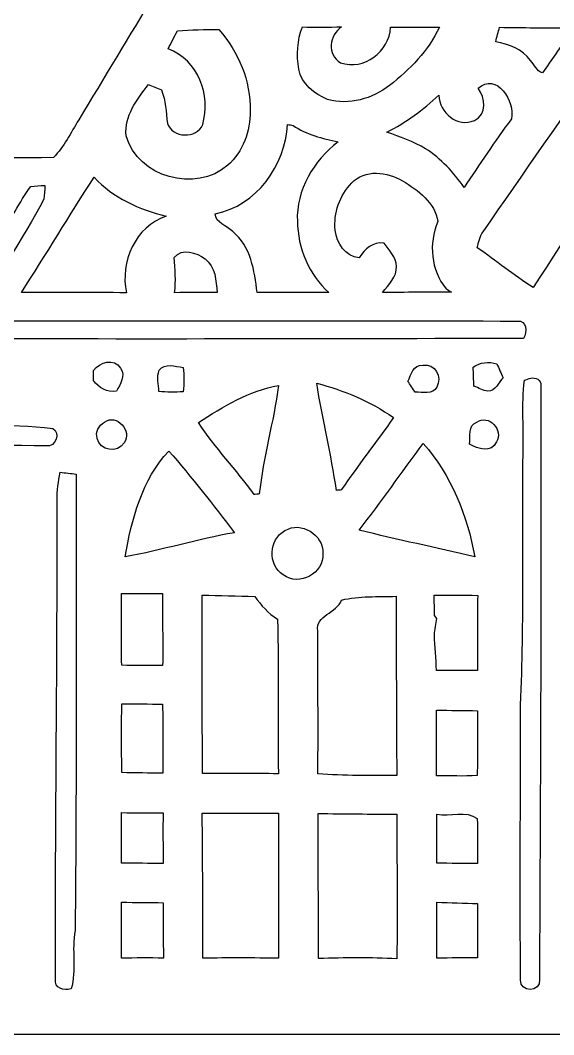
# Model space of a CAD drawing. Header units: centimetres. Extents: x -12.6 to 12.6, y -12.1 to 12.1.
# Drawn here: x -8.19 to -3.6, y -12.12 to -3.38 of the extents above; entities that cross this region are included whole.
import ezdxf

# ---------------------------------------------------------------- set-up
doc = ezdxf.new("R2010")
doc.units = ezdxf.units.CM
doc.header["$MEASUREMENT"] = 0
doc.layers.add('Camada 1', color=7, linetype='Continuous')

msp = doc.modelspace()

# ---------------------------------------------------------------- linework, layer by layer
at = {"layer": 'Camada 1', "color": 156}
for points, knots in [([(-0.26599, 12.0149), (-0.23459, 12.12285), (-0.11465, 12.13131), (-0.0208, 12.12215), (-0.0208, 12.12215), (0.00669, 12.0784), (0.04833, 12.03889), (0.05503, 11.98491), (0.05503, 11.98491), (0.08325, 11.75526), (0.08819, 11.52348), (0.09277, 11.29242), (0.09277, 11.29242), (0.26175, 11.29276), (0.43074, 11.30299), (0.60006, 11.3037), (0.60006, 11.3037), (0.67062, 11.30758), (0.74507, 11.2843), (0.79092, 11.22785), (0.79092, 11.22785), (0.81667, 11.16541), (0.79974, 11.09698), (0.79621, 11.03206), (0.79621, 11.03206), (0.59265, 10.90436), (0.34113, 10.97879), (0.11535, 10.95375), (0.11535, 10.95375), (0.1337, 10.4147), (0.18204, 9.87671), (0.19227, 9.33767), (0.19227, 9.33767), (0.89605, 8.49806), (1.59349, 7.65315), (2.29551, 6.81177), (2.29551, 6.81177), (2.35725, 6.7564), (2.35937, 6.67385), (2.34314, 6.59765), (2.34314, 6.59765), (2.28389, 6.57153), (2.22566, 6.54368), (2.16746, 6.51581), (2.16746, 6.51581), (2.31775, 5.28214), (2.47227, 4.04812), (2.60173, 2.81235), (2.60173, 2.81235), (2.60173, 2.81235), (2.61725, 2.78977), (2.61725, 2.78977), (2.61725, 2.78977), (2.63455, 2.45709), (2.69662, 2.12865), (2.73297, 1.79811), (2.73297, 1.79811), (2.87584, 0.56161), (3.03035, -0.6738), (3.17112, -1.91065), (3.17112, -1.91065), (3.22403, -2.31281), (3.26214, -2.7178), (3.32422, -3.11855), (3.32422, -3.11855), (4.38043, -3.10656), (5.43665, -3.10727), (6.49286, -3.11962), (6.49286, -3.11962), (6.67315, -3.13055), (6.8594, -3.10339), (7.03509, -3.15701), (7.03509, -3.15701), (7.32225, -3.62408), (7.59882, -4.09787), (7.8867, -4.56459), (7.8867, -4.56459), (8.42186, -4.57059), (8.95702, -4.57129), (9.49254, -4.58082), (9.49254, -4.58082), (10.07674, -4.61432), (10.66411, -4.59105), (11.24937, -4.61222), (11.24937, -4.61222), (11.28854, -4.61785), (11.32592, -4.63232), (11.36438, -4.64397), (11.36438, -4.64397), (11.74396, -5.34882), (12.14049, -6.04485), (12.52643, -6.74616), (12.52643, -6.74616), (12.57123, -6.81601), (12.54266, -6.93985), (12.44635, -6.93914), (12.44635, -6.93914), (12.28936, -6.95147), (12.13131, -6.93666), (11.97468, -6.95466), (11.97468, -6.95466), (11.97892, -8.55169), (11.98138, -10.14835), (11.98633, -11.74537), (11.98633, -11.74537), (11.98421, -11.85969), (12.00396, -11.98138), (11.94717, -12.08722), (11.94717, -12.08722), (9.44633, -12.09428), (6.94513, -12.0904), (4.44429, -12.09286), (4.44429, -12.09286), (4.07987, -12.08546), (3.71615, -12.11721), (3.35138, -12.10556), (3.35138, -12.10556), (2.98626, -12.1098), (2.62078, -12.10768), (2.25565, -12.10522), (2.25565, -12.10522), (-2.43592, -12.11297), (-7.12786, -12.11297), (-11.81946, -12.11226), (-11.81946, -12.11226), (-11.83993, -12.10027), (-11.88085, -12.07628), (-11.90166, -12.06429), (-11.90166, -12.06429), (-11.92706, -11.87767), (-11.90201, -11.68822), (-11.92812, -11.50196), (-11.92812, -11.50196), (-11.93518, -10.54876), (-11.944, -9.59555), (-11.94928, -8.6427), (-11.94928, -8.6427), (-11.95246, -8.4194), (-11.944, -8.19538), (-11.96374, -7.97277), (-11.96374, -7.97277), (-11.97292, -7.63023), (-11.96869, -7.28768), (-11.97539, -6.94513), (-11.97539, -6.94513), (-12.1479, -6.94231), (-12.32182, -6.95678), (-12.49257, -6.93067), (-12.49257, -6.93067), (-12.555, -6.89081), (-12.5603, -6.80332), (-12.52502, -6.74404), (-12.52502, -6.74404), (-12.13943, -6.04307), (-11.74291, -5.34811), (-11.36437, -4.64361), (-11.36437, -4.64361), (-11.3044, -4.62562), (-11.24408, -4.60516), (-11.18058, -4.60798), (-11.18058, -4.60798), (-10.64118, -4.6034), (-10.10144, -4.59598), (-9.56204, -4.59387), (-9.56204, -4.59387), (-9.01135, -4.5614), (-8.4589, -4.57412), (-7.90751, -4.56564), (-7.90751, -4.56564), (-7.81614, -4.47111), (-7.75757, -4.35256), (-7.68984, -4.24144), (-7.68984, -4.24144), (-7.47182, -3.87984), (-7.25557, -3.5172), (-7.03509, -3.15736), (-7.03509, -3.15736), (-6.96207, -3.13584), (-6.88657, -3.12313), (-6.81002, -3.1242), (-6.81002, -3.1242), (-5.64339, -3.10444), (-4.47674, -3.1108), (-3.31045, -3.11538), (-3.31045, -3.11538), (-3.278, -2.71215), (-3.21627, -2.31174), (-3.17076, -1.90994), (-3.17076, -1.90994), (-2.9979, -0.38276), (-2.83491, 1.14547), (-2.63666, 2.66982), (-2.63666, 2.66982), (-2.48849, 3.9698), (-2.31281, 5.26661), (-2.17099, 6.56695), (-2.17099, 6.56695), (-2.22885, 6.58671), (-2.28635, 6.60717), (-2.34421, 6.62693), (-2.34421, 6.62693), (-2.34879, 6.695), (-2.37313, 6.77509), (-2.31245, 6.82554), (-2.31245, 6.82554), (-1.59315, 7.66234), (-0.88018, 8.50477), (-0.15628, 9.33767), (-0.15628, 9.33767), (-0.14464, 9.5183), (-0.15945, 9.69926), (-0.16615, 9.87954), (-0.16615, 9.87954), (-0.19437, 10.23619), (-0.19967, 10.59391), (-0.22613, 10.95021), (-0.22613, 10.95021), (-0.30514, 10.94775), (-0.38452, 10.94563), (-0.46355, 10.94281), (-0.46355, 10.94281), (-0.63287, 10.93082), (-0.84632, 10.87331), (-0.97084, 11.02642), (-0.97084, 11.02642), (-0.97155, 11.05993), (-0.97296, 11.12696), (-0.97367, 11.16047), (-0.97367, 11.16047), (-0.93698, 11.19716), (-0.89923, 11.23349), (-0.86077, 11.26842), (-0.86077, 11.26842), (-0.65475, 11.27125), (-0.44874, 11.27971), (-0.2427, 11.28006), (-0.2427, 11.28006), (-0.24236, 11.52489), (-0.28821, 11.77042), (-0.26599, 12.0149)], [0, 0, 0, 0, 0.0163934, 0.0163934, 0.0163934, 0.0163934, 0.0327869, 0.0327869, 0.0327869, 0.0327869, 0.0491803, 0.0491803, 0.0491803, 0.0491803, 0.0655738, 0.0655738, 0.0655738, 0.0655738, 0.0819672, 0.0819672, 0.0819672, 0.0819672, 0.0983607, 0.0983607, 0.0983607, 0.0983607, 0.1147541, 0.1147541, 0.1147541, 0.1147541, 0.1311475, 0.1311475, 0.1311475, 0.1311475, 0.147541, 0.147541, 0.147541, 0.147541, 0.1639344, 0.1639344, 0.1639344, 0.1639344, 0.1803279, 0.1803279, 0.1803279, 0.1803279, 0.1967213, 0.1967213, 0.1967213, 0.1967213, 0.2131148, 0.2131148, 0.2131148, 0.2131148, 0.2295082, 0.2295082, 0.2295082, 0.2295082, 0.2459016, 0.2459016, 0.2459016, 0.2459016, 0.2622951, 0.2622951, 0.2622951, 0.2622951, 0.2786885, 0.2786885, 0.2786885, 0.2786885, 0.295082, 0.295082, 0.295082, 0.295082, 0.3114754, 0.3114754, 0.3114754, 0.3114754, 0.3278689, 0.3278689, 0.3278689, 0.3278689, 0.3442623, 0.3442623, 0.3442623, 0.3442623, 0.3606557, 0.3606557, 0.3606557, 0.3606557, 0.3770492, 0.3770492, 0.3770492, 0.3770492, 0.3934426, 0.3934426, 0.3934426, 0.3934426, 0.4098361, 0.4098361, 0.4098361, 0.4098361, 0.4262295, 0.4262295, 0.4262295, 0.4262295, 0.442623, 0.442623, 0.442623, 0.442623, 0.4590164, 0.4590164, 0.4590164, 0.4590164, 0.4754098, 0.4754098, 0.4754098, 0.4754098, 0.4918033, 0.4918033, 0.4918033, 0.4918033, 0.5081967, 0.5081967, 0.5081967, 0.5081967, 0.5245902, 0.5245902, 0.5245902, 0.5245902, 0.5409836, 0.5409836, 0.5409836, 0.5409836, 0.557377, 0.557377, 0.557377, 0.557377, 0.5737705, 0.5737705, 0.5737705, 0.5737705, 0.5901639, 0.5901639, 0.5901639, 0.5901639, 0.6065574, 0.6065574, 0.6065574, 0.6065574, 0.6229508, 0.6229508, 0.6229508, 0.6229508, 0.6393443, 0.6393443, 0.6393443, 0.6393443, 0.6557377, 0.6557377, 0.6557377, 0.6557377, 0.6721311, 0.6721311, 0.6721311, 0.6721311, 0.6885246, 0.6885246, 0.6885246, 0.6885246, 0.704918, 0.704918, 0.704918, 0.704918, 0.7213115, 0.7213115, 0.7213115, 0.7213115, 0.7377049, 0.7377049, 0.7377049, 0.7377049, 0.7540984, 0.7540984, 0.7540984, 0.7540984, 0.7704918, 0.7704918, 0.7704918, 0.7704918, 0.7868852, 0.7868852, 0.7868852, 0.7868852, 0.8032787, 0.8032787, 0.8032787, 0.8032787, 0.8196721, 0.8196721, 0.8196721, 0.8196721, 0.8360656, 0.8360656, 0.8360656, 0.8360656, 0.852459, 0.852459, 0.852459, 0.852459, 0.8688525, 0.8688525, 0.8688525, 0.8688525, 0.8852459, 0.8852459, 0.8852459, 0.8852459, 0.9016393, 0.9016393, 0.9016393, 0.9016393, 0.9180328, 0.9180328, 0.9180328, 0.9180328, 0.9344262, 0.9344262, 0.9344262, 0.9344262, 0.9508197, 0.9508197, 0.9508197, 0.9508197, 0.9672131, 0.9672131, 0.9672131, 0.9672131, 1, 1, 1, 1]), ([(-4.21111, -5.20559), (-4.21111, -5.20559), (-4.21111, -5.20559), (-4.21111, -5.20559), (-4.21111, -5.20559), (-4.24074, -5.24544), (-4.25026, -5.29449), (-4.26191, -5.34175), (-4.26191, -5.34175), (-4.09999, -5.45358), (-3.94794, -5.57988), (-3.78001, -5.68395), (-3.78001, -5.68395), (-2.56962, -3.82235), (-1.3529, -1.96497), (-0.13935, -0.10583), (-0.13935, -0.10583), (-0.10195, -0.01939), (-0.01376, 0.00175), (0.07126, -0.01869), (0.07126, -0.01869), (0.50553, -0.70414), (0.95708, -1.37865), (1.39805, -2.05987), (1.39805, -2.05987), (2.18934, -3.26743), (2.9739, -4.47957), (3.76872, -5.68501), (3.76872, -5.68501), (3.93347, -5.57035), (4.09504, -5.45041), (4.25626, -5.33047), (4.25626, -5.33047), (4.20404, -5.20593), (4.11938, -5.10046), (4.04283, -4.99109), (4.04283, -4.99109), (2.68393, -3.05293), (1.32785, -1.11266), (-0.03104, 0.82515), (-0.03104, 0.82515), (-1.41887, -1.18886), (-2.81834, -3.19475), (-4.21111, -5.20559)], [0, 0, 0, 0, 0.0833333, 0.0833333, 0.0833333, 0.0833333, 0.1666667, 0.1666667, 0.1666667, 0.1666667, 0.25, 0.25, 0.25, 0.25, 0.3333333, 0.3333333, 0.3333333, 0.3333333, 0.4166667, 0.4166667, 0.4166667, 0.4166667, 0.5, 0.5, 0.5, 0.5, 0.5833333, 0.5833333, 0.5833333, 0.5833333, 0.6666667, 0.6666667, 0.6666667, 0.6666667, 0.75, 0.75, 0.75, 0.75, 0.8333333, 0.8333333, 0.8333333, 0.8333333, 1, 1, 1, 1]), ([(-6.9208, -3.63078), (-6.9208, -3.63078), (-6.9208, -3.63078), (-6.9208, -3.63078), (-6.9208, -3.63078), (-6.66114, -3.72285), (-6.5525, -4.03119), (-6.62374, -4.28201), (-6.62374, -4.28201), (-6.67419, -4.40655), (-6.88481, -4.39914), (-6.92714, -4.27143), (-6.92714, -4.27143), (-6.93878, -4.17442), (-6.94231, -4.07599), (-6.97688, -3.98392), (-6.97688, -3.98392), (-7.01498, -3.96804), (-7.05309, -3.95252), (-7.09117, -3.93734), (-7.09117, -3.93734), (-7.18784, -4.06752), (-7.30037, -4.20475), (-7.28169, -4.37832), (-7.28169, -4.37832), (-7.18431, -4.73957), (-6.68267, -4.86974), (-6.40679, -4.63267), (-6.40679, -4.63267), (-6.27732, -4.51555), (-6.21205, -4.3374), (-6.21558, -4.16489), (-6.21558, -4.16489), (-6.20888, -3.9063), (-6.31647, -3.65724), (-6.48334, -3.46357), (-6.48334, -3.46357), (-6.60259, -3.46428), (-6.72217, -3.46463), (-6.84106, -3.47451), (-6.84106, -3.47451), (-6.86681, -3.52672), (-6.89397, -3.57857), (-6.9208, -3.63078)], [0, 0, 0, 0, 0.0833333, 0.0833333, 0.0833333, 0.0833333, 0.1666667, 0.1666667, 0.1666667, 0.1666667, 0.25, 0.25, 0.25, 0.25, 0.3333333, 0.3333333, 0.3333333, 0.3333333, 0.4166667, 0.4166667, 0.4166667, 0.4166667, 0.5, 0.5, 0.5, 0.5, 0.5833333, 0.5833333, 0.5833333, 0.5833333, 0.6666667, 0.6666667, 0.6666667, 0.6666667, 0.75, 0.75, 0.75, 0.75, 0.8333333, 0.8333333, 0.8333333, 0.8333333, 1, 1, 1, 1]), ([(-5.76615, -3.44134), (-5.76615, -3.44134), (-5.76615, -3.44134), (-5.76615, -3.44134), (-5.76615, -3.44134), (-5.80989, -3.5574), (-5.81589, -3.68406), (-5.79754, -3.80612), (-5.79754, -3.80612), (-5.77179, -3.9303), (-5.66242, -4.02061), (-5.54884, -4.06471), (-5.54884, -4.06471), (-5.36292, -4.11868), (-5.16536, -4.06011), (-5.01509, -3.94475), (-5.01509, -3.94475), (-4.84187, -3.80824), (-4.681, -3.6463), (-4.58681, -3.44382), (-4.58681, -3.44382), (-4.72722, -3.4424), (-4.86762, -3.44204), (-5.00803, -3.44416), (-5.00803, -3.44416), (-5.01543, -3.65195), (-5.23733, -3.82023), (-5.43736, -3.75002), (-5.43736, -3.75002), (-5.55554, -3.67982), (-5.53578, -3.51189), (-5.42819, -3.44099), (-5.42819, -3.44099), (-5.54107, -3.44382), (-5.6536, -3.44311), (-5.76615, -3.44134)], [0, 0, 0, 0, 0.1, 0.1, 0.1, 0.1, 0.2, 0.2, 0.2, 0.2, 0.3, 0.3, 0.3, 0.3, 0.4, 0.4, 0.4, 0.4, 0.5, 0.5, 0.5, 0.5, 0.6, 0.6, 0.6, 0.6, 0.7, 0.7, 0.7, 0.7, 0.8, 0.8, 0.8, 0.8, 1, 1, 1, 1]), ([(-4.06929, -3.44452), (-4.06929, -3.44452), (-4.06929, -3.44452), (-4.06929, -3.44452), (-4.06929, -3.44452), (-4.08094, -3.48543), (-4.09222, -3.52672), (-4.10279, -3.56834), (-4.10279, -3.56834), (-3.99062, -3.59056), (-3.87139, -3.63114), (-3.80364, -3.72991), (-3.80364, -3.72991), (-3.76907, -3.76344), (-3.75143, -3.8241), (-3.70028, -3.83611), (-3.70028, -3.83611), (-3.62091, -3.72886), (-3.54999, -3.61526), (-3.47169, -3.50697), (-3.47169, -3.50697), (-3.47062, -3.49284), (-3.46816, -3.46499), (-3.46674, -3.45086), (-3.46674, -3.45086), (-3.66747, -3.44874), (-3.86856, -3.44769), (-4.06929, -3.44452)], [0, 0, 0, 0, 0.125, 0.125, 0.125, 0.125, 0.25, 0.25, 0.25, 0.25, 0.375, 0.375, 0.375, 0.375, 0.5, 0.5, 0.5, 0.5, 0.625, 0.625, 0.625, 0.625, 0.75, 0.75, 0.75, 0.75, 1, 1, 1, 1]), ([(-4.2545, -3.9698), (-4.2545, -3.9698), (-4.2545, -3.9698), (-4.2545, -3.9698), (-4.2545, -3.9698), (-4.19064, -4.052), (-4.17759, -4.19347), (-4.28483, -4.24638), (-4.28483, -4.24638), (-4.4323, -4.31305), (-4.58752, -4.17865), (-4.59176, -4.02943), (-4.59176, -4.02943), (-4.72722, -4.15325), (-4.87327, -4.26649), (-5.03977, -4.34657), (-5.03977, -4.34657), (-4.92724, -4.39173), (-4.80871, -4.42453), (-4.7057, -4.49014), (-4.7057, -4.49014), (-4.572, -4.57446), (-4.4651, -4.6944), (-4.37444, -4.82282), (-4.37444, -4.82282), (-4.2418, -4.62385), (-4.1088, -4.42524), (-3.96699, -4.23262), (-3.96699, -4.23262), (-3.93276, -4.0834), (-4.0968, -3.82376), (-4.2545, -3.9698)], [0, 0, 0, 0, 0.1111111, 0.1111111, 0.1111111, 0.1111111, 0.2222222, 0.2222222, 0.2222222, 0.2222222, 0.3333333, 0.3333333, 0.3333333, 0.3333333, 0.4444444, 0.4444444, 0.4444444, 0.4444444, 0.5555556, 0.5555556, 0.5555556, 0.5555556, 0.6666667, 0.6666667, 0.6666667, 0.6666667, 0.7777778, 0.7777778, 0.7777778, 0.7777778, 1, 1, 1, 1]), ([(-5.8928, -4.2813), (-5.8928, -4.2813), (-5.8928, -4.2813), (-5.8928, -4.2813), (-5.8928, -4.2813), (-5.91397, -4.63125), (-6.15984, -4.98264), (-6.51651, -5.0493), (-6.51651, -5.0493), (-6.51157, -5.13186), (-6.41526, -5.15126), (-6.36551, -5.20347), (-6.36551, -5.20347), (-6.20606, -5.32906), (-6.17996, -5.54036), (-6.15456, -5.72805), (-6.15456, -5.72805), (-5.94888, -5.72593), (-5.74321, -5.72664), (-5.53755, -5.72735), (-5.53755, -5.72735), (-5.71112, -5.57423), (-5.80602, -5.34423), (-5.80884, -5.11493), (-5.80884, -5.11493), (-5.82188, -4.84575), (-5.66702, -4.59176), (-5.45889, -4.43159), (-5.45889, -4.43159), (-5.59328, -4.40055), (-5.73051, -4.36845), (-5.84553, -4.28871), (-5.84553, -4.28871), (-5.85752, -4.28695), (-5.88115, -4.28308), (-5.8928, -4.2813)], [0, 0, 0, 0, 0.1, 0.1, 0.1, 0.1, 0.2, 0.2, 0.2, 0.2, 0.3, 0.3, 0.3, 0.3, 0.4, 0.4, 0.4, 0.4, 0.5, 0.5, 0.5, 0.5, 0.6, 0.6, 0.6, 0.6, 0.7, 0.7, 0.7, 0.7, 0.8, 0.8, 0.8, 0.8, 1, 1, 1, 1]), ([(-5.34141, -4.78472), (-5.34141, -4.78472), (-5.34141, -4.78472), (-5.34141, -4.78472), (-5.34141, -4.78472), (-5.44442, -4.89091), (-5.50016, -5.04401), (-5.48286, -5.19182), (-5.48286, -5.19182), (-5.47263, -5.30365), (-5.39574, -5.41619), (-5.27685, -5.4296), (-5.27685, -5.4296), (-5.22887, -5.35199), (-5.16042, -5.29166), (-5.06306, -5.30153), (-5.06306, -5.30153), (-5.02002, -5.36327), (-4.9604, -5.42325), (-4.95582, -5.50298), (-4.95582, -5.50298), (-4.95299, -5.59435), (-5.0232, -5.66137), (-5.07683, -5.72698), (-5.07683, -5.72698), (-4.8789, -5.72557), (-4.68066, -5.72664), (-4.48239, -5.72452), (-4.48239, -5.72452), (-4.49403, -5.71746), (-4.51731, -5.70301), (-4.52895, -5.69595), (-4.52895, -5.69595), (-4.66124, -5.53154), (-4.68171, -5.30825), (-4.59987, -5.11668), (-4.59987, -5.11668), (-4.62421, -4.95335), (-4.77131, -4.84575), (-4.90395, -4.76673), (-4.90395, -4.76673), (-5.03378, -4.6877), (-5.22922, -4.66302), (-5.34141, -4.78472)], [0, 0, 0, 0, 0.0833333, 0.0833333, 0.0833333, 0.0833333, 0.1666667, 0.1666667, 0.1666667, 0.1666667, 0.25, 0.25, 0.25, 0.25, 0.3333333, 0.3333333, 0.3333333, 0.3333333, 0.4166667, 0.4166667, 0.4166667, 0.4166667, 0.5, 0.5, 0.5, 0.5, 0.5833333, 0.5833333, 0.5833333, 0.5833333, 0.6666667, 0.6666667, 0.6666667, 0.6666667, 0.75, 0.75, 0.75, 0.75, 0.8333333, 0.8333333, 0.8333333, 0.8333333, 1, 1, 1, 1]), ([(-8.18338, -5.72876), (-8.18338, -5.72876), (-8.18338, -5.72876), (-8.18338, -5.72876), (-8.18338, -5.72876), (-7.88212, -5.72981), (-7.58084, -5.72523), (-7.27957, -5.72981), (-7.27957, -5.72981), (-7.33602, -5.46629), (-7.20302, -5.15902), (-6.93773, -5.07012), (-6.93773, -5.07012), (-7.16845, -5.01368), (-7.39493, -4.91348), (-7.55755, -4.73533), (-7.55755, -4.73533), (-7.77134, -5.06306), (-7.97136, -5.39962), (-8.18338, -5.72876)], [0, 0, 0, 0, 0.1666667, 0.1666667, 0.1666667, 0.1666667, 0.3333333, 0.3333333, 0.3333333, 0.3333333, 0.5, 0.5, 0.5, 0.5, 0.6666667, 0.6666667, 0.6666667, 0.6666667, 1, 1, 1, 1]), ([(-8.10259, -4.81365), (-8.10259, -4.81365), (-8.10259, -4.81365), (-8.10259, -4.81365), (-8.10259, -4.81365), (-8.20173, -4.95053), (-8.27581, -5.10433), (-8.36647, -5.24722), (-8.36647, -5.24722), (-8.51429, -5.5065), (-8.67974, -5.75697), (-8.80779, -6.02721), (-8.80779, -6.02721), (-8.78593, -6.05966), (-8.76405, -6.09211), (-8.74254, -6.12493), (-8.74254, -6.12493), (-7.11624, -6.13163), (-5.48993, -6.12563), (-3.86362, -6.12386), (-3.86362, -6.12386), (-3.82905, -6.06812), (-3.83151, -5.96299), (-3.919, -5.97358), (-3.919, -5.97358), (-5.4737, -5.96864), (-7.02875, -5.97534), (-8.58343, -5.97076), (-8.58343, -5.97076), (-8.41551, -5.60599), (-8.17633, -5.27826), (-7.989, -4.92371), (-7.989, -4.92371), (-7.98477, -4.88492), (-7.98265, -4.84575), (-7.9823, -4.80694), (-7.9823, -4.80694), (-8.02251, -4.8073), (-8.06273, -4.80942), (-8.10259, -4.81365)], [0, 0, 0, 0, 0.0909091, 0.0909091, 0.0909091, 0.0909091, 0.1818182, 0.1818182, 0.1818182, 0.1818182, 0.2727273, 0.2727273, 0.2727273, 0.2727273, 0.3636364, 0.3636364, 0.3636364, 0.3636364, 0.4545455, 0.4545455, 0.4545455, 0.4545455, 0.5454545, 0.5454545, 0.5454545, 0.5454545, 0.6363636, 0.6363636, 0.6363636, 0.6363636, 0.7272727, 0.7272727, 0.7272727, 0.7272727, 0.8181818, 0.8181818, 0.8181818, 0.8181818, 1, 1, 1, 1]), ([(-6.86788, -5.42642), (-6.86788, -5.42642), (-6.86788, -5.42642), (-6.86788, -5.42642), (-6.86788, -5.42642), (-6.86257, -5.52732), (-6.84988, -5.62856), (-6.86647, -5.72947), (-6.86647, -5.72947), (-6.74404, -5.72698), (-6.62128, -5.72769), (-6.49851, -5.72805), (-6.49851, -5.72805), (-6.50909, -5.62609), (-6.51121, -5.50438), (-6.60364, -5.43877), (-6.60364, -5.43877), (-6.67561, -5.38302), (-6.80295, -5.34105), (-6.86788, -5.42642)], [0, 0, 0, 0, 0.1666667, 0.1666667, 0.1666667, 0.1666667, 0.3333333, 0.3333333, 0.3333333, 0.3333333, 0.5, 0.5, 0.5, 0.5, 0.6666667, 0.6666667, 0.6666667, 0.6666667, 1, 1, 1, 1]), ([(-7.56284, -6.39833), (-7.56284, -6.39833), (-7.56284, -6.39833), (-7.56284, -6.39833), (-7.56284, -6.39833), (-7.5632, -6.4202), (-7.5632, -6.46394), (-7.56355, -6.48582), (-7.56355, -6.48582), (-7.51592, -6.55179), (-7.44714, -6.58636), (-7.36494, -6.57789), (-7.36494, -6.57789), (-7.33565, -6.5151), (-7.28415, -6.4463), (-7.3293, -6.37821), (-7.3293, -6.37821), (-7.38575, -6.28896), (-7.50922, -6.32636), (-7.56284, -6.39833)], [0, 0, 0, 0, 0.1666667, 0.1666667, 0.1666667, 0.1666667, 0.3333333, 0.3333333, 0.3333333, 0.3333333, 0.5, 0.5, 0.5, 0.5, 0.6666667, 0.6666667, 0.6666667, 0.6666667, 1, 1, 1, 1]), ([(-6.99735, -6.39655), (-6.99735, -6.39655), (-6.99735, -6.39655), (-6.99735, -6.39655), (-6.99735, -6.39655), (-7.0238, -6.45337), (-7.00193, -6.51898), (-7.00088, -6.5793), (-7.00088, -6.5793), (-6.93137, -6.58671), (-6.86118, -6.58777), (-6.79131, -6.58247), (-6.79131, -6.58247), (-6.7832, -6.51191), (-6.78356, -6.44136), (-6.79167, -6.37187), (-6.79167, -6.37187), (-6.85977, -6.36447), (-6.9476, -6.32989), (-6.99735, -6.39655)], [0, 0, 0, 0, 0.1666667, 0.1666667, 0.1666667, 0.1666667, 0.3333333, 0.3333333, 0.3333333, 0.3333333, 0.5, 0.5, 0.5, 0.5, 0.6666667, 0.6666667, 0.6666667, 0.6666667, 1, 1, 1, 1]), ([(-4.85739, -6.49323), (-4.85739, -6.49323), (-4.85739, -6.49323), (-4.85739, -6.49323), (-4.85739, -6.49323), (-4.84187, -6.51615), (-4.81083, -6.56237), (-4.79531, -6.58529), (-4.79531, -6.58529), (-4.73287, -6.58283), (-4.64361, -6.61246), (-4.6094, -6.5412), (-4.6094, -6.5412), (-4.5607, -6.45829), (-4.62633, -6.3313), (-4.72934, -6.35387), (-4.72934, -6.35387), (-4.81083, -6.34576), (-4.832, -6.43607), (-4.85739, -6.49323)], [0, 0, 0, 0, 0.1666667, 0.1666667, 0.1666667, 0.1666667, 0.3333333, 0.3333333, 0.3333333, 0.3333333, 0.5, 0.5, 0.5, 0.5, 0.6666667, 0.6666667, 0.6666667, 0.6666667, 1, 1, 1, 1]), ([(-4.29648, -6.37117), (-4.29648, -6.37117), (-4.29648, -6.37117), (-4.29648, -6.37117), (-4.29648, -6.37117), (-4.29472, -6.42549), (-4.29224, -6.47982), (-4.28978, -6.5345), (-4.28978, -6.5345), (-4.24992, -6.5479), (-4.21286, -6.57506), (-4.16947, -6.57613), (-4.16947, -6.57613), (-4.10174, -6.57965), (-4.07916, -6.50205), (-4.03965, -6.46112), (-4.03965, -6.46112), (-4.05765, -6.4209), (-4.07528, -6.38069), (-4.09222, -6.34047), (-4.09222, -6.34047), (-4.16312, -6.32283), (-4.23579, -6.32636), (-4.29648, -6.37117)], [0, 0, 0, 0, 0.1428571, 0.1428571, 0.1428571, 0.1428571, 0.2857143, 0.2857143, 0.2857143, 0.2857143, 0.4285714, 0.4285714, 0.4285714, 0.4285714, 0.5714286, 0.5714286, 0.5714286, 0.5714286, 0.7142857, 0.7142857, 0.7142857, 0.7142857, 1, 1, 1, 1]), ([(-3.80118, -6.46499), (-3.80118, -6.46499), (-3.80118, -6.46499), (-3.80118, -6.46499), (-3.80118, -6.46499), (-3.81494, -6.46959), (-3.8421, -6.47876), (-3.85585, -6.48299), (-3.85585, -6.48299), (-3.8802, -6.69571), (-3.86009, -6.91091), (-3.86715, -7.1247), (-3.86715, -7.1247), (-3.87456, -7.84224), (-3.85621, -8.56051), (-3.88832, -9.27735), (-3.88832, -9.27735), (-3.89008, -10.06651), (-3.89325, -10.85568), (-3.88937, -11.64483), (-3.88937, -11.64483), (-3.90031, -11.75419), (-3.71016, -11.75456), (-3.72674, -11.64271), (-3.72674, -11.64271), (-3.71792, -9.93739), (-3.70981, -8.2317), (-3.7151, -6.52638), (-3.7151, -6.52638), (-3.70346, -6.48088), (-3.76695, -6.45548), (-3.80118, -6.46499)], [0, 0, 0, 0, 0.1111111, 0.1111111, 0.1111111, 0.1111111, 0.2222222, 0.2222222, 0.2222222, 0.2222222, 0.3333333, 0.3333333, 0.3333333, 0.3333333, 0.4444444, 0.4444444, 0.4444444, 0.4444444, 0.5555556, 0.5555556, 0.5555556, 0.5555556, 0.6666667, 0.6666667, 0.6666667, 0.6666667, 0.7777778, 0.7777778, 0.7777778, 0.7777778, 1, 1, 1, 1]), ([(-6.66043, -6.846), (-6.66043, -6.846), (-6.66043, -6.846), (-6.66043, -6.846), (-6.66043, -6.846), (-6.51756, -7.06542), (-6.3327, -7.25382), (-6.18101, -7.4669), (-6.18101, -7.4669), (-6.16973, -7.46583), (-6.14749, -7.463), (-6.13621, -7.46159), (-6.13621, -7.46159), (-6.10481, -7.14657), (-6.0131, -6.84142), (-5.97005, -6.52814), (-5.97005, -6.52814), (-6.22511, -6.56943), (-6.4456, -6.71125), (-6.66043, -6.846)], [0, 0, 0, 0, 0.1666667, 0.1666667, 0.1666667, 0.1666667, 0.3333333, 0.3333333, 0.3333333, 0.3333333, 0.5, 0.5, 0.5, 0.5, 0.6666667, 0.6666667, 0.6666667, 0.6666667, 1, 1, 1, 1]), ([(-5.64268, -6.50733), (-5.64268, -6.50733), (-5.64268, -6.50733), (-5.64268, -6.50733), (-5.64268, -6.50733), (-5.59469, -6.81672), (-5.51602, -7.12082), (-5.4737, -7.43126), (-5.4737, -7.43126), (-5.46311, -7.43055), (-5.44194, -7.42843), (-5.43172, -7.42738), (-5.43172, -7.42738), (-5.28778, -7.21571), (-5.12797, -7.01498), (-4.98228, -6.80437), (-4.98228, -6.80437), (-5.18125, -6.66362), (-5.40843, -6.57083), (-5.64268, -6.50733)], [0, 0, 0, 0, 0.1666667, 0.1666667, 0.1666667, 0.1666667, 0.3333333, 0.3333333, 0.3333333, 0.3333333, 0.5, 0.5, 0.5, 0.5, 0.6666667, 0.6666667, 0.6666667, 0.6666667, 1, 1, 1, 1]), ([(-7.46865, -6.84318), (-7.46865, -6.84318), (-7.46865, -6.84318), (-7.46865, -6.84318), (-7.46865, -6.84318), (-7.51662, -6.87492), (-7.55015, -6.92467), (-7.53039, -6.98429), (-7.53039, -6.98429), (-7.51346, -7.08978), (-7.35224, -7.11412), (-7.29967, -7.02132), (-7.29967, -7.02132), (-7.22558, -6.9208), (-7.36564, -6.76697), (-7.46865, -6.84318)], [0, 0, 0, 0, 0.2, 0.2, 0.2, 0.2, 0.4, 0.4, 0.4, 0.4, 0.6, 0.6, 0.6, 0.6, 1, 1, 1, 1]), ([(-4.32681, -7.03367), (-4.32681, -7.03367), (-4.32681, -7.03367), (-4.32681, -7.03367), (-4.32681, -7.03367), (-4.25874, -7.07354), (-4.13631, -7.11234), (-4.09716, -7.01428), (-4.09716, -7.01428), (-4.02872, -6.91585), (-4.16594, -6.7705), (-4.26507, -6.84318), (-4.26507, -6.84318), (-4.34516, -6.87387), (-4.3194, -6.96701), (-4.32681, -7.03367)], [0, 0, 0, 0, 0.2, 0.2, 0.2, 0.2, 0.4, 0.4, 0.4, 0.4, 0.6, 0.6, 0.6, 0.6, 1, 1, 1, 1]), ([(-11.45011, -6.86152), (-11.45011, -6.86152), (-11.45011, -6.86152), (-11.45011, -6.86152), (-11.45011, -6.86152), (-11.49667, -6.86505), (-11.54677, -6.94513), (-11.49914, -6.98076), (-11.49914, -6.98076), (-11.45857, -7.03226), (-11.38272, -7.0231), (-11.32416, -7.02734), (-11.32416, -7.02734), (-10.20586, -7.02344), (-9.0872, -7.03615), (-7.96924, -7.04778), (-7.96924, -7.04778), (-7.88811, -7.06261), (-7.84294, -6.93242), (-7.91386, -6.89751), (-7.91386, -6.89751), (-8.29591, -6.85553), (-8.68186, -6.87351), (-9.06603, -6.86893), (-9.06603, -6.86893), (-9.86049, -6.8721), (-10.65565, -6.8587), (-11.45011, -6.86152)], [0, 0, 0, 0, 0.125, 0.125, 0.125, 0.125, 0.25, 0.25, 0.25, 0.25, 0.375, 0.375, 0.375, 0.375, 0.5, 0.5, 0.5, 0.5, 0.625, 0.625, 0.625, 0.625, 0.75, 0.75, 0.75, 0.75, 1, 1, 1, 1]), ([(-5.27861, -7.77309), (-5.27861, -7.77309), (-5.27861, -7.77309), (-5.27861, -7.77309), (-5.27861, -7.77309), (-4.94805, -7.85636), (-4.61362, -7.92373), (-4.28237, -8.00417), (-4.28237, -8.00417), (-4.34586, -7.64857), (-4.48415, -7.30144), (-4.72546, -7.02839), (-4.72546, -7.02839), (-4.91208, -7.27499), (-5.0874, -7.53004), (-5.27861, -7.77309)], [0, 0, 0, 0, 0.2, 0.2, 0.2, 0.2, 0.4, 0.4, 0.4, 0.4, 0.6, 0.6, 0.6, 0.6, 1, 1, 1, 1]), ([(-7.29156, -8.00347), (-7.29156, -8.00347), (-7.29156, -8.00347), (-7.29156, -8.00347), (-7.29156, -8.00347), (-6.97476, -7.94597), (-6.66644, -7.85142), (-6.34929, -7.79533), (-6.34929, -7.79533), (-6.53345, -7.55755), (-6.71688, -7.31801), (-6.91479, -7.09224), (-6.91479, -7.09224), (-7.14691, -7.33848), (-7.23335, -7.67927), (-7.29156, -8.00347)], [0, 0, 0, 0, 0.2, 0.2, 0.2, 0.2, 0.4, 0.4, 0.4, 0.4, 0.6, 0.6, 0.6, 0.6, 1, 1, 1, 1]), ([(-7.85106, -7.27569), (-7.85106, -7.27569), (-7.85106, -7.27569), (-7.85106, -7.27569), (-7.85106, -7.27569), (-7.86518, -7.354), (-7.87717, -7.43338), (-7.87505, -7.51382), (-7.87505, -7.51382), (-7.8733, -8.88894), (-7.89305, -10.26407), (-7.89057, -11.63884), (-7.89057, -11.63884), (-7.90328, -11.71575), (-7.81649, -11.74291), (-7.75582, -11.7235), (-7.75582, -11.7235), (-7.70607, -11.56088), (-7.75441, -11.3859), (-7.72089, -11.21974), (-7.72089, -11.21974), (-7.70819, -9.91022), (-7.71207, -8.6), (-7.71277, -7.29014), (-7.71277, -7.29014), (-7.75899, -7.28486), (-7.8052, -7.28027), (-7.85106, -7.27569)], [0, 0, 0, 0, 0.125, 0.125, 0.125, 0.125, 0.25, 0.25, 0.25, 0.25, 0.375, 0.375, 0.375, 0.375, 0.5, 0.5, 0.5, 0.5, 0.625, 0.625, 0.625, 0.625, 0.75, 0.75, 0.75, 0.75, 1, 1, 1, 1]), ([(-5.91572, -7.77769), (-5.91572, -7.77769), (-5.91572, -7.77769), (-5.91572, -7.77769), (-5.91572, -7.77769), (-6.05649, -7.85142), (-6.06495, -8.07366), (-5.92983, -8.15764), (-5.92983, -8.15764), (-5.79578, -8.26381), (-5.576, -8.14246), (-5.59047, -7.97382), (-5.59047, -7.97382), (-5.57988, -7.81578), (-5.7799, -7.6902), (-5.91572, -7.77769)], [0, 0, 0, 0, 0.2, 0.2, 0.2, 0.2, 0.4, 0.4, 0.4, 0.4, 0.6, 0.6, 0.6, 0.6, 1, 1, 1, 1]), ([(-7.32155, -8.31849), (-7.32155, -8.31849), (-7.32155, -8.31849), (-7.32155, -8.31849), (-7.32155, -8.31849), (-7.32013, -8.52452), (-7.32155, -8.7309), (-7.32048, -8.93726), (-7.32048, -8.93726), (-7.20302, -8.93726), (-7.08554, -8.93797), (-6.96806, -8.93903), (-6.96806, -8.93903), (-6.9656, -8.73266), (-6.97052, -8.52594), (-6.96841, -8.31956), (-6.96841, -8.31956), (-7.08625, -8.31814), (-7.20372, -8.31744), (-7.32155, -8.31849)], [0, 0, 0, 0, 0.1666667, 0.1666667, 0.1666667, 0.1666667, 0.3333333, 0.3333333, 0.3333333, 0.3333333, 0.5, 0.5, 0.5, 0.5, 0.6666667, 0.6666667, 0.6666667, 0.6666667, 1, 1, 1, 1]), ([(-6.62834, -8.33296), (-6.62834, -8.33296), (-6.62834, -8.33296), (-6.62834, -8.33296), (-6.62834, -8.33296), (-6.62727, -8.84449), (-6.62693, -9.35567), (-6.62622, -9.8672), (-6.62622, -9.8672), (-6.40856, -9.86683), (-6.19054, -9.8679), (-5.97252, -9.87071), (-5.97252, -9.87071), (-5.97746, -9.42728), (-5.96864, -8.98348), (-5.97992, -8.54039), (-5.97992, -8.54039), (-6.0579, -8.48924), (-6.12315, -8.42186), (-6.17431, -8.34424), (-6.17431, -8.34424), (-6.32566, -8.33861), (-6.477, -8.33754), (-6.62834, -8.33296)], [0, 0, 0, 0, 0.1428571, 0.1428571, 0.1428571, 0.1428571, 0.2857143, 0.2857143, 0.2857143, 0.2857143, 0.4285714, 0.4285714, 0.4285714, 0.4285714, 0.5714286, 0.5714286, 0.5714286, 0.5714286, 0.7142857, 0.7142857, 0.7142857, 0.7142857, 1, 1, 1, 1]), ([(-5.4289, -8.37564), (-5.4289, -8.37564), (-5.4289, -8.37564), (-5.4289, -8.37564), (-5.4289, -8.37564), (-5.47051, -8.49029), (-5.65608, -8.50511), (-5.6335, -8.64093), (-5.6335, -8.64093), (-5.63386, -9.05087), (-5.62821, -9.4608), (-5.63279, -9.87036), (-5.63279, -9.87036), (-5.40702, -9.89153), (-5.17983, -9.88201), (-4.95335, -9.88694), (-4.95335, -9.88694), (-4.95723, -9.37224), (-4.95864, -8.85754), (-4.95899, -8.34284), (-4.95899, -8.34284), (-5.11598, -8.34848), (-5.27507, -8.33754), (-5.4289, -8.37564)], [0, 0, 0, 0, 0.1428571, 0.1428571, 0.1428571, 0.1428571, 0.2857143, 0.2857143, 0.2857143, 0.2857143, 0.4285714, 0.4285714, 0.4285714, 0.4285714, 0.5714286, 0.5714286, 0.5714286, 0.5714286, 0.7142857, 0.7142857, 0.7142857, 0.7142857, 1, 1, 1, 1]), ([(-4.63125, -8.33225), (-4.63125, -8.33225), (-4.63125, -8.33225), (-4.63125, -8.33225), (-4.63125, -8.33225), (-4.63091, -8.39082), (-4.6302, -8.44937), (-4.62986, -8.50864), (-4.62986, -8.50864), (-4.62986, -8.50864), (-4.60798, -8.53369), (-4.60798, -8.53369), (-4.60798, -8.53369), (-4.61573, -8.58026), (-4.62314, -8.62753), (-4.63055, -8.6748), (-4.63055, -8.6748), (-4.62526, -8.77675), (-4.61468, -8.87835), (-4.61222, -8.98102), (-4.61222, -8.98102), (-4.49438, -8.98348), (-4.37656, -8.98348), (-4.25838, -8.98243), (-4.25838, -8.98243), (-4.25944, -8.76618), (-4.26049, -8.55027), (-4.25767, -8.33472), (-4.25767, -8.33472), (-4.38255, -8.33261), (-4.50708, -8.33154), (-4.63125, -8.33225)], [0, 0, 0, 0, 0.1111111, 0.1111111, 0.1111111, 0.1111111, 0.2222222, 0.2222222, 0.2222222, 0.2222222, 0.3333333, 0.3333333, 0.3333333, 0.3333333, 0.4444444, 0.4444444, 0.4444444, 0.4444444, 0.5555556, 0.5555556, 0.5555556, 0.5555556, 0.6666667, 0.6666667, 0.6666667, 0.6666667, 0.7777778, 0.7777778, 0.7777778, 0.7777778, 1, 1, 1, 1]), ([(-7.32013, -9.26853), (-7.32013, -9.26853), (-7.32013, -9.26853), (-7.32013, -9.26853), (-7.32013, -9.26853), (-7.32119, -9.46572), (-7.32155, -9.66294), (-7.31979, -9.86048), (-7.31979, -9.86048), (-7.20195, -9.86401), (-7.08377, -9.86472), (-6.9656, -9.86579), (-6.9656, -9.86579), (-6.96806, -9.66716), (-6.96524, -9.46891), (-6.96877, -9.27064), (-6.96877, -9.27064), (-7.08589, -9.27028), (-7.20302, -9.26958), (-7.32013, -9.26853)], [0, 0, 0, 0, 0.1666667, 0.1666667, 0.1666667, 0.1666667, 0.3333333, 0.3333333, 0.3333333, 0.3333333, 0.5, 0.5, 0.5, 0.5, 0.6666667, 0.6666667, 0.6666667, 0.6666667, 1, 1, 1, 1]), ([(-4.61327, -9.3232), (-4.61327, -9.3232), (-4.61327, -9.3232), (-4.61327, -9.3232), (-4.61327, -9.3232), (-4.61222, -9.51159), (-4.61081, -9.69997), (-4.61151, -9.88871), (-4.61151, -9.88871), (-4.49545, -9.88694), (-4.37902, -9.89507), (-4.26295, -9.88447), (-4.26295, -9.88447), (-4.25309, -9.69926), (-4.26295, -9.51335), (-4.25803, -9.32814), (-4.25803, -9.32814), (-4.37656, -9.32568), (-4.49474, -9.32461), (-4.61327, -9.3232)], [0, 0, 0, 0, 0.1666667, 0.1666667, 0.1666667, 0.1666667, 0.3333333, 0.3333333, 0.3333333, 0.3333333, 0.5, 0.5, 0.5, 0.5, 0.6666667, 0.6666667, 0.6666667, 0.6666667, 1, 1, 1, 1]), ([(-7.32155, -10.2055), (-7.32155, -10.2055), (-7.32155, -10.2055), (-7.32155, -10.2055), (-7.32155, -10.2055), (-7.32048, -10.35049), (-7.32084, -10.49548), (-7.32119, -10.64048), (-7.32119, -10.64048), (-7.20195, -10.64119), (-7.08271, -10.6419), (-6.96382, -10.64331), (-6.96382, -10.64331), (-6.96524, -10.4976), (-6.96524, -10.35227), (-6.96489, -10.20692), (-6.96489, -10.20692), (-7.08377, -10.20692), (-7.20266, -10.20621), (-7.32155, -10.2055)], [0, 0, 0, 0, 0.1666667, 0.1666667, 0.1666667, 0.1666667, 0.3333333, 0.3333333, 0.3333333, 0.3333333, 0.5, 0.5, 0.5, 0.5, 0.6666667, 0.6666667, 0.6666667, 0.6666667, 1, 1, 1, 1]), ([(-6.62763, -10.20974), (-6.62763, -10.20974), (-6.62763, -10.20974), (-6.62763, -10.20974), (-6.62763, -10.20974), (-6.62374, -10.62567), (-6.62094, -11.04159), (-6.62199, -11.45786), (-6.62199, -11.45786), (-6.40467, -11.45575), (-6.18737, -11.45611), (-5.97005, -11.45786), (-5.97005, -11.45786), (-5.9711, -11.04194), (-5.97322, -10.62672), (-5.97146, -10.21115), (-5.97146, -10.21115), (-6.19019, -10.21079), (-6.40891, -10.20762), (-6.62763, -10.20974)], [0, 0, 0, 0, 0.1666667, 0.1666667, 0.1666667, 0.1666667, 0.3333333, 0.3333333, 0.3333333, 0.3333333, 0.5, 0.5, 0.5, 0.5, 0.6666667, 0.6666667, 0.6666667, 0.6666667, 1, 1, 1, 1]), ([(-5.63033, -10.21257), (-5.63033, -10.21257), (-5.63033, -10.21257), (-5.63033, -10.21257), (-5.63033, -10.21257), (-5.62751, -10.62884), (-5.62997, -11.04547), (-5.62609, -11.4621), (-5.62609, -11.4621), (-5.40173, -11.45433), (-5.17701, -11.45046), (-4.95299, -11.46493), (-4.95299, -11.46493), (-4.94629, -11.04935), (-4.95265, -10.63342), (-4.95406, -10.21785), (-4.95406, -10.21785), (-5.17947, -10.21749), (-5.4049, -10.21715), (-5.63033, -10.21257)], [0, 0, 0, 0, 0.1666667, 0.1666667, 0.1666667, 0.1666667, 0.3333333, 0.3333333, 0.3333333, 0.3333333, 0.5, 0.5, 0.5, 0.5, 0.6666667, 0.6666667, 0.6666667, 0.6666667, 1, 1, 1, 1]), ([(-4.60903, -10.21997), (-4.60903, -10.21997), (-4.60903, -10.21997), (-4.60903, -10.21997), (-4.60903, -10.21997), (-4.61044, -10.36038), (-4.60974, -10.50042), (-4.6094, -10.64083), (-4.6094, -10.64083), (-4.49262, -10.64224), (-4.37585, -10.64331), (-4.25874, -10.64224), (-4.25874, -10.64224), (-4.2612, -10.51348), (-4.2545, -10.38472), (-4.26154, -10.2563), (-4.26154, -10.2563), (-4.35397, -10.18258), (-4.49686, -10.23902), (-4.60903, -10.21997)], [0, 0, 0, 0, 0.1666667, 0.1666667, 0.1666667, 0.1666667, 0.3333333, 0.3333333, 0.3333333, 0.3333333, 0.5, 0.5, 0.5, 0.5, 0.6666667, 0.6666667, 0.6666667, 0.6666667, 1, 1, 1, 1]), ([(-7.32119, -10.97704), (-7.32119, -10.97704), (-7.32119, -10.97704), (-7.32119, -10.97704), (-7.32119, -10.97704), (-7.32084, -11.1372), (-7.32048, -11.2977), (-7.32189, -11.45786), (-7.32189, -11.45786), (-7.20195, -11.45611), (-7.08166, -11.45611), (-6.96136, -11.4575), (-6.96136, -11.4575), (-6.96312, -11.29875), (-6.96382, -11.14), (-6.96277, -10.98125), (-6.96277, -10.98125), (-7.08235, -10.97879), (-7.20195, -10.97774), (-7.32119, -10.97704)], [0, 0, 0, 0, 0.1666667, 0.1666667, 0.1666667, 0.1666667, 0.3333333, 0.3333333, 0.3333333, 0.3333333, 0.5, 0.5, 0.5, 0.5, 0.6666667, 0.6666667, 0.6666667, 0.6666667, 1, 1, 1, 1]), ([(-4.60903, -10.97704), (-4.60903, -10.97704), (-4.60903, -10.97704), (-4.60903, -10.97704), (-4.60903, -10.97704), (-4.60833, -11.1372), (-4.60762, -11.2977), (-4.60869, -11.45786), (-4.60869, -11.45786), (-4.49155, -11.45645), (-4.37479, -11.45611), (-4.25803, -11.4554), (-4.25803, -11.4554), (-4.26013, -11.29946), (-4.25979, -11.14354), (-4.25803, -10.98797), (-4.25803, -10.98797), (-4.37515, -10.98408), (-4.49226, -10.97986), (-4.60903, -10.97704)], [0, 0, 0, 0, 0.1666667, 0.1666667, 0.1666667, 0.1666667, 0.3333333, 0.3333333, 0.3333333, 0.3333333, 0.5, 0.5, 0.5, 0.5, 0.6666667, 0.6666667, 0.6666667, 0.6666667, 1, 1, 1, 1])]:
    msp.add_open_spline(points, degree=3, knots=knots, dxfattribs=at)

doc.saveas('drawing.dxf')
